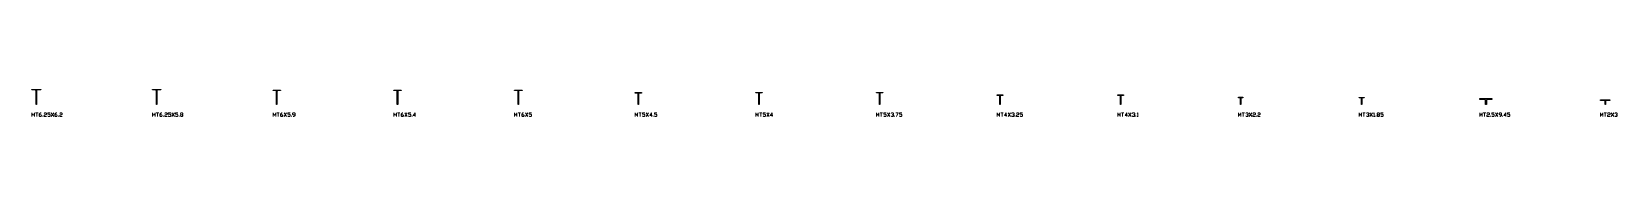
# Model space of a CAD drawing. Header units: inches. Extents: x 0 to 657, y -5 to 6.
import ezdxf

# ---------------------------------------------------------------- set-up
doc = ezdxf.new("R2010")
doc.units = ezdxf.units.IN
doc.header["$MEASUREMENT"] = 0
doc.layers.add('AISC_STEEL', color=7, linetype='Continuous')

msp = doc.modelspace()

# ---------------------------------------------------------------- linework, layer by layer
at = {"color": 3, "lineweight": 0}
for p, q in [((1.61, -3.5), (2.62, -3.5)), ((2.11, -3.5), (2.11, -4.98)), ((4.62, -4.98), (4.62, -4.74)), ((8.12, -4.98), (9.11, -3.5)), ((8.12, -3.5), (9.11, -4.98)), ((11.11, -4.98), (11.11, -4.74)), ((51.59, -3.5), (52.6, -3.5)), ((52.11, -3.5), (52.11, -4.98)), ((54.6, -4.98), (54.6, -4.74)), ((58.1, -4.98), (59.09, -3.5)), ((58.1, -3.5), (59.09, -4.98)), ((61.11, -4.98), (61.11, -4.74)), ((61.84, -4.23), (62.35, -4.23)), ((101.59, -3.5), (102.58, -3.5)), ((102.09, -3.5), (102.09, -4.98)), ((104.58, -4.98), (105.59, -3.5)), ((104.58, -3.5), (105.59, -4.98)), ((107.58, -4.98), (107.58, -4.74)), ((151.57, -3.5), (152.56, -3.5)), ((152.06, -3.5), (152.06, -4.98)), ((154.58, -4.98), (155.56, -3.5)), ((154.58, -3.5), (155.56, -4.98)), ((157.56, -4.98), (157.56, -4.74)), ((201.55, -3.5), (202.56, -3.5)), ((202.04, -3.5), (202.04, -4.98)), ((204.55, -4.98), (205.54, -3.5)), ((204.55, -3.5), (205.54, -4.98)), ((251.53, -3.5), (252.53, -3.5)), ((252.04, -3.5), (252.04, -4.98)), ((254.53, -4.98), (255.54, -3.5)), ((254.53, -3.5), (255.54, -4.98)), ((257.54, -4.98), (257.54, -4.74)), ((301.52, -3.5), (302.51, -3.5)), ((302.02, -3.5), (302.02, -4.98)), ((304.51, -4.98), (305.52, -3.5)), ((304.51, -3.5), (305.52, -4.98)), ((351.5, -3.5), (352.51, -3.5)), ((352, -3.5), (352, -4.98)), ((354.51, -4.98), (355.5, -3.5)), ((354.51, -3.5), (355.5, -4.98)), ((357.49, -4.98), (357.49, -4.74)), ((401.48, -3.5), (402.49, -3.5)), ((402, -3.5), (402, -4.98)), ((404.49, -4.98), (405.5, -3.5)), ((404.49, -3.5), (405.5, -4.98)), ((407.49, -4.98), (407.49, -4.74)), ((451.48, -3.5), (452.47, -3.5)), ((451.97, -3.5), (451.97, -4.98)), ((454.46, -4.98), (455.47, -3.5)), ((454.46, -3.5), (455.47, -4.98)), ((457.47, -4.98), (457.47, -4.74)), ((457.97, -4.98), (458.46, -4.98)), ((501.46, -3.5), (502.45, -3.5)), ((501.95, -3.5), (501.95, -4.98)), ((504.46, -4.98), (505.45, -3.5)), ((504.46, -3.5), (505.45, -4.98)), ((507.45, -4.98), (507.45, -4.74)), ((551.43, -3.5), (552.44, -3.5)), ((551.93, -3.5), (551.93, -4.98)), ((554.44, -4.98), (555.43, -3.5)), ((554.44, -3.5), (555.43, -4.98)), ((555.95, -4.98), (556.44, -4.98)), ((556.93, -4.98), (556.93, -4.74)), ((557.68, -4.23), (558.18, -4.23)), ((601.41, -3.5), (602.42, -3.5)), ((601.93, -3.5), (601.93, -4.98)), ((604.42, -4.98), (604.42, -4.74)), ((606.42, -4.98), (607.43, -3.5)), ((606.42, -3.5), (607.43, -4.98)), ((609.42, -4.98), (609.42, -4.74)), ((651.41, -3.5), (652.4, -3.5)), ((651.91, -3.5), (651.91, -4.98)), ((654.4, -4.98), (655.41, -3.5)), ((654.4, -3.5), (655.41, -4.98))]:
    msp.add_line(p, q, dxfattribs=at)
for points in [[(0.11, -4.98), (0.11, -3.5), (0.61, -4.49), (1.12, -3.5), (1.12, -4.98)], [(3.12, -4.23), (3.87, -4.23), (4.11, -4.49), (4.11, -4.74), (3.87, -4.98), (3.35, -4.98), (3.12, -4.74), (3.12, -3.99), (3.61, -3.5), (3.87, -3.5)], [(5.12, -3.73), (5.37, -3.5), (5.87, -3.5), (6.1, -3.73), (6.1, -3.99), (5.87, -4.23), (5.37, -4.23), (5.12, -4.49), (5.12, -4.98), (6.1, -4.98)], [(6.62, -4.74), (6.86, -4.98), (7.37, -4.98), (7.61, -4.74), (7.61, -4.23), (7.37, -3.99), (6.62, -3.99), (6.62, -3.5), (7.61, -3.5)], [(9.6, -4.23), (10.36, -4.23), (10.61, -4.49), (10.61, -4.74), (10.36, -4.98), (9.86, -4.98), (9.6, -4.74), (9.6, -3.99), (10.12, -3.5), (10.36, -3.5)], [(11.6, -3.73), (11.86, -3.5), (12.35, -3.5), (12.61, -3.73), (12.61, -3.99), (12.35, -4.23), (11.86, -4.23), (11.6, -4.49), (11.6, -4.98), (12.61, -4.98)], [(50.11, -4.98), (50.11, -3.5), (50.6, -4.49), (51.1, -3.5), (51.1, -4.98)], [(53.1, -4.23), (53.85, -4.23), (54.11, -4.49), (54.11, -4.74), (53.85, -4.98), (53.35, -4.98), (53.1, -4.74), (53.1, -3.99), (53.59, -3.5), (53.85, -3.5)], [(55.09, -3.73), (55.35, -3.5), (55.85, -3.5), (56.1, -3.73), (56.1, -3.99), (55.85, -4.23), (55.35, -4.23), (55.09, -4.49), (55.09, -4.98), (56.1, -4.98)], [(56.6, -4.74), (56.85, -4.98), (57.35, -4.98), (57.61, -4.74), (57.61, -4.23), (57.35, -3.99), (56.6, -3.99), (56.6, -3.5), (57.61, -3.5)], [(59.6, -4.74), (59.84, -4.98), (60.36, -4.98), (60.59, -4.74), (60.59, -4.23), (60.36, -3.99), (59.6, -3.99), (59.6, -3.5), (60.59, -3.5)], [(100.09, -4.98), (100.09, -3.5), (100.58, -4.49), (101.08, -3.5), (101.08, -4.98)], [(103.07, -4.23), (103.83, -4.23), (104.08, -4.49), (104.08, -4.74), (103.83, -4.98), (103.33, -4.98), (103.07, -4.74), (103.07, -3.99), (103.59, -3.5), (103.83, -3.5)], [(106.08, -4.74), (106.34, -4.98), (106.83, -4.98), (107.09, -4.74), (107.09, -4.23), (106.83, -3.99), (106.08, -3.99), (106.08, -3.5), (107.09, -3.5)], [(108.34, -4.98), (108.57, -4.98), (109.09, -4.49), (109.09, -3.73), (108.83, -3.5), (108.34, -3.5), (108.08, -3.73), (108.08, -3.99), (108.34, -4.23), (109.09, -4.23)], [(150.07, -4.98), (150.07, -3.5), (150.56, -4.49), (151.08, -3.5), (151.08, -4.98)], [(153.07, -4.23), (153.82, -4.23), (154.06, -4.49), (154.06, -4.74), (153.82, -4.98), (153.31, -4.98), (153.07, -4.74), (153.07, -3.99), (153.57, -3.5), (153.82, -3.5)], [(156.06, -4.74), (156.32, -4.98), (156.81, -4.98), (157.07, -4.74), (157.07, -4.23), (156.81, -3.99), (156.06, -3.99), (156.06, -3.5), (157.07, -3.5)], [(159.07, -4.49), (158.06, -4.49), (158.81, -3.5), (158.81, -4.98)], [(200.04, -4.98), (200.04, -3.5), (200.56, -4.49), (201.05, -3.5), (201.05, -4.98)], [(203.05, -4.23), (203.8, -4.23), (204.06, -4.49), (204.06, -4.74), (203.8, -4.98), (203.31, -4.98), (203.05, -4.74), (203.05, -3.99), (203.54, -3.5), (203.8, -3.5)], [(206.06, -4.74), (206.29, -4.98), (206.81, -4.98), (207.05, -4.74), (207.05, -4.23), (206.81, -3.99), (206.06, -3.99), (206.06, -3.5), (207.05, -3.5)], [(250.04, -4.98), (250.04, -3.5), (250.54, -4.49), (251.03, -3.5), (251.03, -4.98)], [(253.03, -4.74), (253.29, -4.98), (253.78, -4.98), (254.04, -4.74), (254.04, -4.23), (253.78, -3.99), (253.03, -3.99), (253.03, -3.5), (254.04, -3.5)], [(257.02, -4.49), (256.04, -4.49), (256.79, -3.5), (256.79, -4.98)], [(258.03, -4.74), (258.29, -4.98), (258.78, -4.98), (259.04, -4.74), (259.04, -4.23), (258.78, -3.99), (258.03, -3.99), (258.03, -3.5), (259.04, -3.5)], [(300.02, -4.98), (300.02, -3.5), (300.52, -4.49), (301.01, -3.5), (301.01, -4.98)], [(303.03, -4.74), (303.26, -4.98), (303.76, -4.98), (304.02, -4.74), (304.02, -4.23), (303.76, -3.99), (303.03, -3.99), (303.03, -3.5), (304.02, -3.5)], [(307.02, -4.49), (306.01, -4.49), (306.76, -3.5), (306.76, -4.98)], [(350, -4.98), (350, -3.5), (350.51, -4.49), (351.01, -3.5), (351.01, -4.98)], [(353.01, -4.74), (353.26, -4.98), (353.76, -4.98), (353.99, -4.74), (353.99, -4.23), (353.76, -3.99), (353.01, -3.99), (353.01, -3.5), (353.99, -3.5)], [(356.01, -3.73), (356.25, -3.5), (356.74, -3.5), (357, -3.73), (357, -3.99), (356.74, -4.23)], [(356.51, -4.23), (356.74, -4.23), (357, -4.49), (357, -4.74), (356.74, -4.98), (356.25, -4.98), (356.01, -4.74)], [(358.01, -3.5), (359, -3.5), (358.25, -4.98)], [(359.49, -4.74), (359.75, -4.98), (360.24, -4.98), (360.5, -4.74), (360.5, -4.23), (360.24, -3.99), (359.49, -3.99), (359.49, -3.5), (360.5, -3.5)], [(400, -4.98), (400, -3.5), (400.49, -4.49), (400.99, -3.5), (400.99, -4.98)], [(403.99, -4.49), (402.98, -4.49), (403.74, -3.5), (403.74, -4.98)], [(405.99, -3.73), (406.23, -3.5), (406.74, -3.5), (406.98, -3.73), (406.98, -3.99), (406.74, -4.23)], [(406.48, -4.23), (406.74, -4.23), (406.98, -4.49), (406.98, -4.74), (406.74, -4.98), (406.23, -4.98), (405.99, -4.74)], [(407.99, -3.73), (408.25, -3.5), (408.74, -3.5), (408.98, -3.73), (408.98, -3.99), (408.74, -4.23), (408.25, -4.23), (407.99, -4.49), (407.99, -4.98), (408.98, -4.98)], [(409.49, -4.74), (409.73, -4.98), (410.24, -4.98), (410.48, -4.74), (410.48, -4.23), (410.24, -3.99), (409.49, -3.99), (409.49, -3.5), (410.48, -3.5)], [(449.98, -4.98), (449.98, -3.5), (450.47, -4.49), (450.96, -3.5), (450.96, -4.98)], [(453.97, -4.49), (452.96, -4.49), (453.71, -3.5), (453.71, -4.98)], [(455.97, -3.73), (456.23, -3.5), (456.72, -3.5), (456.98, -3.73), (456.98, -3.99), (456.72, -4.23)], [(456.46, -4.23), (456.72, -4.23), (456.98, -4.49), (456.98, -4.74), (456.72, -4.98), (456.23, -4.98), (455.97, -4.74)], [(457.97, -3.73), (458.22, -3.5), (458.22, -4.98)], [(499.95, -4.98), (499.95, -3.5), (500.45, -4.49), (500.96, -3.5), (500.96, -4.98)], [(502.96, -3.73), (503.2, -3.5), (503.71, -3.5), (503.95, -3.73), (503.95, -3.99), (503.71, -4.23)], [(503.45, -4.23), (503.71, -4.23), (503.95, -4.49), (503.95, -4.74), (503.71, -4.98), (503.2, -4.98), (502.96, -4.74)], [(505.95, -3.73), (506.2, -3.5), (506.7, -3.5), (506.96, -3.73), (506.96, -3.99), (506.7, -4.23), (506.2, -4.23), (505.95, -4.49), (505.95, -4.98), (506.96, -4.98)], [(507.94, -3.73), (508.2, -3.5), (508.69, -3.5), (508.95, -3.73), (508.95, -3.99), (508.69, -4.23), (508.2, -4.23), (507.94, -4.49), (507.94, -4.98), (508.95, -4.98)], [(549.93, -4.98), (549.93, -3.5), (550.45, -4.49), (550.94, -3.5), (550.94, -4.98)], [(552.94, -3.73), (553.2, -3.5), (553.69, -3.5), (553.95, -3.73), (553.95, -3.99), (553.69, -4.23)], [(553.43, -4.23), (553.69, -4.23), (553.95, -4.49), (553.95, -4.74), (553.69, -4.98), (553.2, -4.98), (552.94, -4.74)], [(555.95, -3.73), (556.18, -3.5), (556.18, -4.98)], [(558.93, -4.74), (559.19, -4.98), (559.68, -4.98), (559.94, -4.74), (559.94, -4.23), (559.68, -3.99), (558.93, -3.99), (558.93, -3.5), (559.94, -3.5)], [(599.93, -4.98), (599.93, -3.5), (600.42, -4.49), (600.92, -3.5), (600.92, -4.98)], [(602.92, -3.73), (603.17, -3.5), (603.67, -3.5), (603.93, -3.73), (603.93, -3.99), (603.67, -4.23), (603.17, -4.23), (602.92, -4.49), (602.92, -4.98), (603.93, -4.98)], [(604.91, -4.74), (605.17, -4.98), (605.67, -4.98), (605.92, -4.74), (605.92, -4.23), (605.67, -3.99), (604.91, -3.99), (604.91, -3.5), (605.92, -3.5)], [(608.18, -4.98), (608.41, -4.98), (608.93, -4.49), (608.93, -3.73), (608.67, -3.5), (608.18, -3.5), (607.92, -3.73), (607.92, -3.99), (608.18, -4.23), (608.93, -4.23)], [(610.93, -4.49), (609.92, -4.49), (610.67, -3.5), (610.67, -4.98)], [(611.42, -4.74), (611.68, -4.98), (612.17, -4.98), (612.41, -4.74), (612.41, -4.23), (612.17, -3.99), (611.42, -3.99), (611.42, -3.5), (612.41, -3.5)], [(649.91, -4.98), (649.91, -3.5), (650.4, -4.49), (650.92, -3.5), (650.92, -4.98)], [(652.92, -3.73), (653.15, -3.5), (653.67, -3.5), (653.9, -3.73), (653.9, -3.99), (653.67, -4.23), (653.15, -4.23), (652.92, -4.49), (652.92, -4.98), (653.9, -4.98)], [(655.9, -3.73), (656.16, -3.5), (656.65, -3.5), (656.91, -3.73), (656.91, -3.99), (656.65, -4.23)], [(656.42, -4.23), (656.65, -4.23), (656.91, -4.49), (656.91, -4.74), (656.65, -4.98), (656.16, -4.98), (655.9, -4.74)]]:
    msp.add_lwpolyline(points, dxfattribs=at)
for points in [[(62.35, -4.23), (62.59, -4.49), (62.59, -4.74), (62.35, -4.98), (61.84, -4.98), (61.6, -4.74), (61.6, -4.49), (61.84, -4.23), (61.6, -3.99), (61.6, -3.73), (61.84, -3.5), (62.35, -3.5), (62.59, -3.73), (62.59, -3.99)], [(558.18, -4.23), (558.44, -4.49), (558.44, -4.74), (558.18, -4.98), (557.68, -4.98), (557.43, -4.74), (557.43, -4.49), (557.68, -4.23), (557.43, -3.99), (557.43, -3.73), (557.68, -3.5), (558.18, -3.5), (558.44, -3.73), (558.44, -3.99)]]:
    msp.add_lwpolyline(points, close=True, dxfattribs=at)
at = {"layer": 'AISC_STEEL'}
for points in [[(3.75, 6.27), (3.75, 6.04), (2.29, 6.04), (2.26, 6.04), (2.23, 6.04), (2.2, 6.03), (2.17, 6.02), (2.15, 6.01), (2.12, 6), (2.1, 5.98), (2.07, 5.96), (2.05, 5.94), (2.03, 5.92), (2.01, 5.9), (2, 5.87), (1.98, 5.85), (1.97, 5.82), (1.96, 5.79), (1.96, 5.77), (1.95, 5.74), (1.95, 5.71), (1.95, 0), (1.88, 0), (1.8, 0), (1.8, 5.71), (1.8, 5.74), (1.79, 5.77), (1.79, 5.79), (1.78, 5.82), (1.77, 5.85), (1.75, 5.87), (1.74, 5.9), (1.72, 5.92), (1.7, 5.94), (1.68, 5.96), (1.65, 5.98), (1.63, 6), (1.6, 6.01), (1.58, 6.02), (1.55, 6.03), (1.52, 6.04), (1.49, 6.04), (1.46, 6.04), (0, 6.04), (0, 6.27), (1.88, 6.27)], [(53.5, 6.25), (53.5, 6.04), (52.18, 6.04), (52.15, 6.04), (52.12, 6.03), (52.09, 6.03), (52.07, 6.02), (52.04, 6.01), (52.01, 6), (51.99, 5.98), (51.96, 5.96), (51.94, 5.95), (51.92, 5.93), (51.9, 5.9), (51.88, 5.88), (51.87, 5.85), (51.86, 5.83), (51.85, 5.8), (51.84, 5.77), (51.83, 5.74), (51.83, 5.72), (51.83, 5.69), (51.83, 0), (51.75, 0), (51.67, 0), (51.67, 5.69), (51.67, 5.72), (51.67, 5.74), (51.66, 5.77), (51.65, 5.8), (51.64, 5.83), (51.63, 5.85), (51.62, 5.88), (51.6, 5.9), (51.58, 5.93), (51.56, 5.95), (51.54, 5.96), (51.51, 5.98), (51.49, 6), (51.46, 6.01), (51.43, 6.02), (51.41, 6.03), (51.38, 6.03), (51.35, 6.04), (51.32, 6.04), (50, 6.04), (50, 6.25), (51.75, 6.25)], [(103.07, 6), (103.07, 5.78), (101.96, 5.78), (101.93, 5.77), (101.9, 5.77), (101.87, 5.76), (101.85, 5.75), (101.82, 5.74), (101.79, 5.73), (101.77, 5.71), (101.74, 5.7), (101.72, 5.68), (101.7, 5.65), (101.68, 5.63), (101.67, 5.61), (101.66, 5.58), (101.64, 5.55), (101.64, 5.52), (101.63, 5.5), (101.62, 5.47), (101.62, 5.44), (101.62, 0), (101.53, 0), (101.45, 0), (101.45, 5.44), (101.45, 5.47), (101.44, 5.5), (101.43, 5.52), (101.43, 5.55), (101.41, 5.58), (101.4, 5.61), (101.39, 5.63), (101.37, 5.65), (101.35, 5.68), (101.33, 5.7), (101.3, 5.71), (101.28, 5.73), (101.25, 5.74), (101.22, 5.75), (101.2, 5.76), (101.17, 5.77), (101.14, 5.77), (101.11, 5.78), (100, 5.78), (100, 6), (101.53, 6)], [(153.07, 5.99), (153.07, 5.78), (151.97, 5.78), (151.94, 5.78), (151.91, 5.78), (151.88, 5.77), (151.85, 5.76), (151.83, 5.75), (151.8, 5.74), (151.77, 5.72), (151.75, 5.71), (151.73, 5.69), (151.71, 5.67), (151.69, 5.64), (151.67, 5.62), (151.66, 5.6), (151.64, 5.57), (151.63, 5.54), (151.63, 5.51), (151.62, 5.49), (151.62, 5.46), (151.62, 5.43), (151.62, 0), (151.53, 0), (151.46, 0), (151.46, 5.43), (151.45, 5.46), (151.45, 5.49), (151.44, 5.51), (151.44, 5.54), (151.43, 5.57), (151.41, 5.6), (151.4, 5.62), (151.38, 5.64), (151.36, 5.67), (151.34, 5.69), (151.32, 5.71), (151.3, 5.72), (151.27, 5.74), (151.24, 5.75), (151.22, 5.76), (151.19, 5.77), (151.16, 5.78), (151.13, 5.78), (151.1, 5.78), (150, 5.78), (150, 5.99), (151.53, 5.99)], [(203.25, 5.99), (203.25, 5.81), (202.02, 5.81), (201.99, 5.81), (201.96, 5.8), (201.93, 5.8), (201.9, 5.79), (201.88, 5.78), (201.85, 5.76), (201.83, 5.75), (201.8, 5.73), (201.78, 5.71), (201.76, 5.68), (201.75, 5.66), (201.73, 5.63), (201.72, 5.61), (201.71, 5.58), (201.7, 5.55), (201.7, 5.52), (201.7, 5.49), (201.7, 0), (201.62, 0), (201.55, 0), (201.55, 5.49), (201.55, 5.52), (201.55, 5.55), (201.54, 5.58), (201.53, 5.61), (201.52, 5.63), (201.5, 5.66), (201.49, 5.68), (201.47, 5.71), (201.45, 5.73), (201.42, 5.75), (201.4, 5.76), (201.37, 5.78), (201.35, 5.79), (201.32, 5.8), (201.29, 5.8), (201.26, 5.81), (201.23, 5.81), (200, 5.81), (200, 5.99), (201.62, 5.99)], [(252.69, 5), (252.69, 4.79), (251.78, 4.79), (251.75, 4.79), (251.72, 4.79), (251.69, 4.78), (251.66, 4.77), (251.64, 4.76), (251.61, 4.75), (251.59, 4.74), (251.56, 4.72), (251.54, 4.7), (251.52, 4.68), (251.5, 4.66), (251.48, 4.63), (251.47, 4.61), (251.45, 4.58), (251.44, 4.55), (251.43, 4.52), (251.43, 4.5), (251.42, 4.47), (251.42, 4.44), (251.42, 0), (251.34, 0), (251.27, 0), (251.27, 4.44), (251.27, 4.47), (251.26, 4.5), (251.26, 4.52), (251.25, 4.55), (251.24, 4.58), (251.22, 4.61), (251.21, 4.63), (251.19, 4.66), (251.17, 4.68), (251.15, 4.7), (251.13, 4.72), (251.1, 4.74), (251.08, 4.75), (251.05, 4.76), (251.03, 4.77), (251, 4.78), (250.97, 4.79), (250.94, 4.79), (250.91, 4.79), (250, 4.79), (250, 5), (251.34, 5)], [(302.69, 4.98), (302.69, 4.8), (301.8, 4.8), (301.77, 4.8), (301.74, 4.79), (301.71, 4.79), (301.68, 4.78), (301.65, 4.77), (301.62, 4.76), (301.6, 4.74), (301.57, 4.73), (301.55, 4.71), (301.53, 4.69), (301.51, 4.66), (301.49, 4.64), (301.47, 4.62), (301.46, 4.59), (301.44, 4.56), (301.43, 4.53), (301.43, 4.51), (301.42, 4.48), (301.42, 4.45), (301.42, 4.42), (301.42, 0), (301.35, 0), (301.27, 0), (301.27, 4.42), (301.27, 4.45), (301.27, 4.48), (301.26, 4.51), (301.26, 4.53), (301.25, 4.56), (301.23, 4.59), (301.22, 4.62), (301.2, 4.64), (301.18, 4.66), (301.16, 4.69), (301.14, 4.71), (301.12, 4.73), (301.09, 4.74), (301.07, 4.76), (301.04, 4.77), (301.01, 4.78), (300.98, 4.79), (300.95, 4.79), (300.92, 4.8), (300.89, 4.8), (300, 4.8), (300, 4.98), (301.35, 4.98)], [(352.69, 5), (352.69, 4.83), (351.68, 4.83), (351.65, 4.83), (351.62, 4.82), (351.59, 4.81), (351.56, 4.8), (351.53, 4.79), (351.51, 4.77), (351.49, 4.75), (351.47, 4.73), (351.45, 4.7), (351.44, 4.68), (351.42, 4.65), (351.42, 4.62), (351.41, 4.59), (351.41, 4.56), (351.41, 0), (351.35, 0), (351.28, 0), (351.28, 4.56), (351.28, 4.59), (351.27, 4.62), (351.27, 4.65), (351.25, 4.68), (351.24, 4.7), (351.22, 4.73), (351.2, 4.75), (351.18, 4.77), (351.16, 4.79), (351.13, 4.8), (351.1, 4.81), (351.07, 4.82), (351.04, 4.83), (351.01, 4.83), (350, 4.83), (350, 5), (351.35, 5)], [(402.28, 4), (402.28, 3.81), (401.58, 3.81), (401.55, 3.81), (401.52, 3.81), (401.49, 3.8), (401.47, 3.79), (401.44, 3.78), (401.41, 3.77), (401.39, 3.76), (401.36, 3.74), (401.34, 3.72), (401.32, 3.7), (401.3, 3.68), (401.28, 3.66), (401.26, 3.63), (401.25, 3.61), (401.24, 3.58), (401.23, 3.55), (401.22, 3.52), (401.21, 3.5), (401.21, 3.47), (401.21, 3.44), (401.21, 0), (401.14, 0), (401.07, 0), (401.07, 3.44), (401.07, 3.47), (401.07, 3.5), (401.06, 3.52), (401.05, 3.55), (401.04, 3.58), (401.03, 3.61), (401.02, 3.63), (401, 3.66), (400.98, 3.68), (400.96, 3.7), (400.94, 3.72), (400.92, 3.74), (400.89, 3.76), (400.87, 3.77), (400.84, 3.78), (400.81, 3.79), (400.79, 3.8), (400.76, 3.81), (400.73, 3.81), (400.7, 3.81), (400, 3.81), (400, 4), (401.14, 4)], [(452.28, 4), (452.28, 3.82), (451.47, 3.82), (451.44, 3.82), (451.41, 3.82), (451.38, 3.81), (451.35, 3.8), (451.33, 3.78), (451.3, 3.77), (451.28, 3.75), (451.26, 3.72), (451.24, 3.7), (451.23, 3.68), (451.22, 3.65), (451.21, 3.62), (451.21, 3.59), (451.2, 3.56), (451.2, 0), (451.14, 0), (451.08, 0), (451.08, 3.56), (451.07, 3.59), (451.07, 3.62), (451.06, 3.65), (451.05, 3.68), (451.04, 3.7), (451.02, 3.72), (451, 3.75), (450.98, 3.77), (450.95, 3.78), (450.93, 3.8), (450.9, 3.81), (450.87, 3.82), (450.84, 3.82), (450.81, 3.82), (450, 3.82), (450, 4), (451.14, 4)], [(501.84, 3), (501.84, 2.83), (501.18, 2.83), (501.15, 2.83), (501.13, 2.82), (501.1, 2.81), (501.08, 2.8), (501.06, 2.79), (501.04, 2.77), (501.02, 2.75), (501, 2.73), (500.99, 2.7), (500.98, 2.68), (500.98, 2.65), (500.98, 2.62), (500.98, 0), (500.92, 0), (500.86, 0), (500.86, 2.62), (500.86, 2.65), (500.86, 2.68), (500.85, 2.7), (500.84, 2.73), (500.82, 2.75), (500.8, 2.77), (500.78, 2.79), (500.76, 2.8), (500.74, 2.81), (500.71, 2.82), (500.69, 2.83), (500.66, 2.83), (500, 2.83), (500, 3), (500.92, 3)], [(552, 2.96), (552, 2.83), (551.23, 2.83), (551.21, 2.83), (551.19, 2.82), (551.16, 2.82), (551.14, 2.81), (551.12, 2.79), (551.1, 2.78), (551.09, 2.76), (551.07, 2.74), (551.06, 2.72), (551.06, 2.69), (551.05, 2.67), (551.05, 2.65), (551.05, 0), (551, 0), (550.95, 0), (550.95, 2.65), (550.95, 2.67), (550.94, 2.69), (550.94, 2.72), (550.93, 2.74), (550.91, 2.76), (550.9, 2.78), (550.88, 2.79), (550.86, 2.81), (550.84, 2.82), (550.81, 2.82), (550.79, 2.83), (550.77, 2.83), (550, 2.83), (550, 2.96), (551, 2.96)], [(605, 2.5), (605, 2.08), (603.05, 2.08), (603.03, 2.08), (603, 2.08), (602.97, 2.07), (602.94, 2.07), (602.91, 2.06), (602.88, 2.04), (602.86, 2.03), (602.83, 2.02), (602.81, 2), (602.78, 1.98), (602.76, 1.96), (602.74, 1.93), (602.73, 1.91), (602.71, 1.89), (602.7, 1.86), (602.69, 1.83), (602.68, 1.8), (602.67, 1.78), (602.66, 1.75), (602.66, 1.72), (602.66, 1.69), (602.66, 0), (602.5, 0), (602.34, 0), (602.34, 1.69), (602.34, 1.72), (602.34, 1.75), (602.33, 1.78), (602.32, 1.8), (602.31, 1.83), (602.3, 1.86), (602.29, 1.89), (602.27, 1.91), (602.26, 1.93), (602.24, 1.96), (602.22, 1.98), (602.19, 2), (602.17, 2.02), (602.14, 2.03), (602.12, 2.04), (602.09, 2.06), (602.06, 2.07), (602.03, 2.07), (602, 2.08), (601.97, 2.08), (601.95, 2.08), (600, 2.08), (600, 2.5), (602.5, 2.5)], [(653.8, 1.9), (653.8, 1.74), (652.3, 1.74), (652.28, 1.74), (652.25, 1.73), (652.22, 1.73), (652.19, 1.72), (652.16, 1.71), (652.13, 1.69), (652.11, 1.68), (652.09, 1.66), (652.06, 1.64), (652.04, 1.62), (652.03, 1.6), (652.01, 1.57), (652, 1.54), (651.99, 1.52), (651.98, 1.49), (651.97, 1.46), (651.97, 1.43), (651.97, 1.4), (651.97, 0), (651.9, 0), (651.84, 0), (651.84, 1.4), (651.83, 1.43), (651.83, 1.46), (651.82, 1.49), (651.81, 1.52), (651.8, 1.54), (651.79, 1.57), (651.77, 1.6), (651.76, 1.62), (651.74, 1.64), (651.71, 1.66), (651.69, 1.68), (651.66, 1.69), (651.64, 1.71), (651.61, 1.72), (651.58, 1.73), (651.55, 1.73), (651.52, 1.74), (651.49, 1.74), (650, 1.74), (650, 1.9), (651.9, 1.9)]]:
    msp.add_lwpolyline(points, close=True, dxfattribs=at)

doc.saveas('drawing.dxf')
